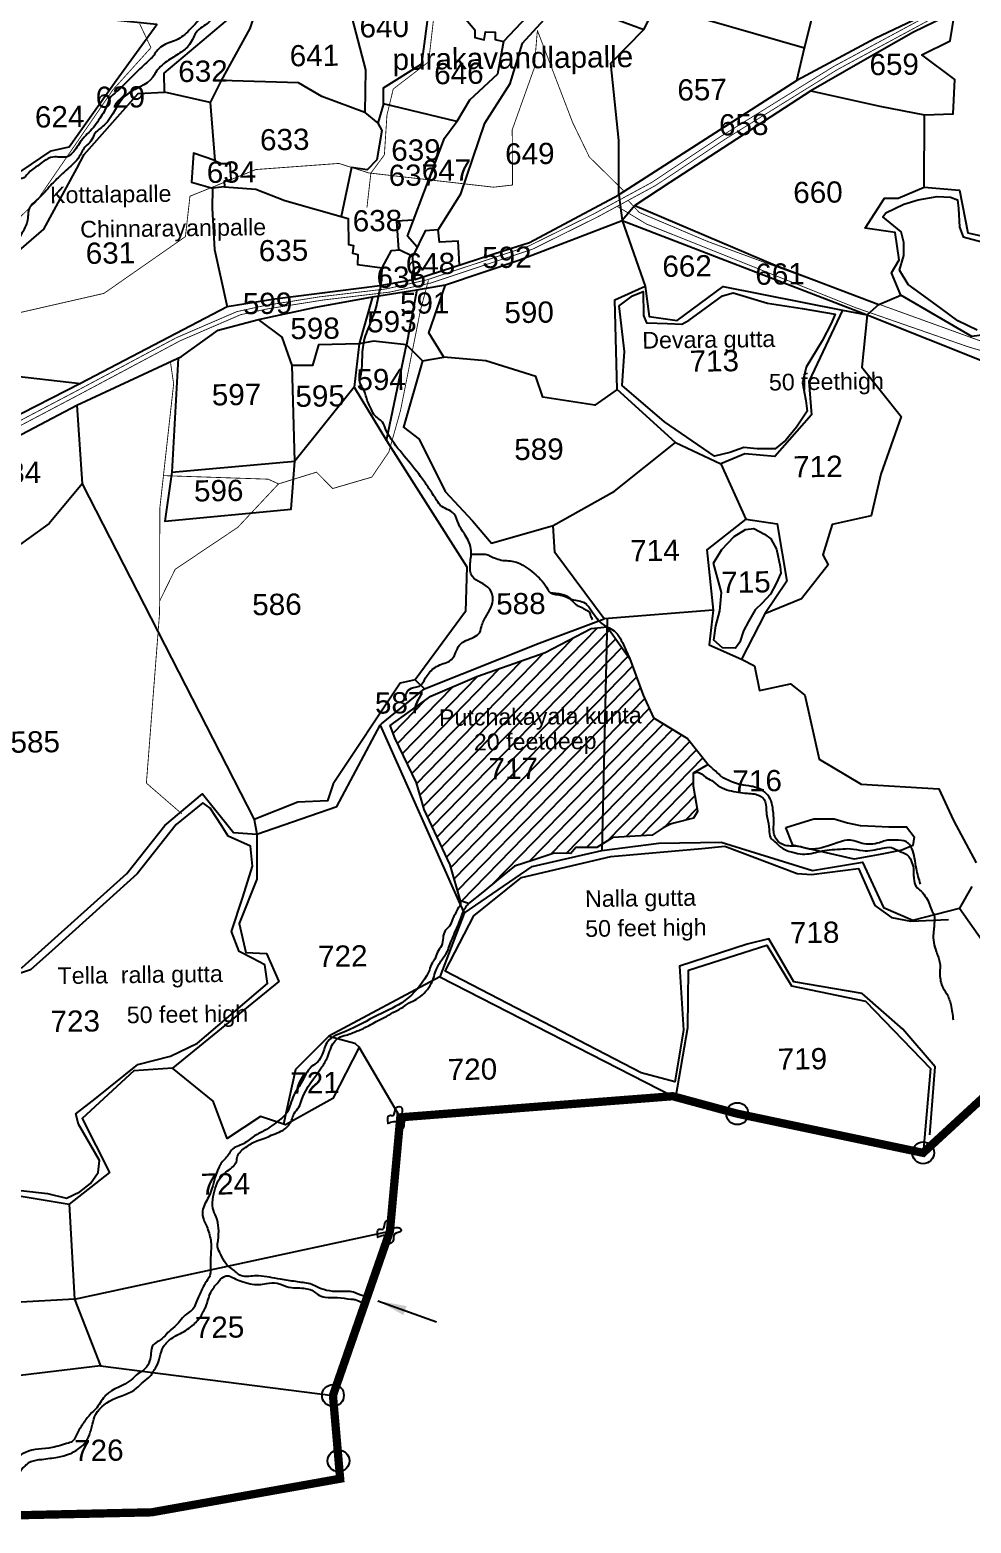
# Model space of a CAD drawing. Header units: feet. Extents: x 806214 to 813245, y 1575800 to 1585148.
# Drawn here: x 809422 to 810558, y 1576808 to 1578612 of the extents above; entities that cross this region are included whole.
import ezdxf
from ezdxf.enums import TextEntityAlignment as Align

# ---------------------------------------------------------------- set-up
doc = ezdxf.new("R2010")
doc.units = ezdxf.units.FT
doc.header["$LTSCALE"] = 15
doc.header["$MEASUREMENT"] = 0
doc.linetypes.add('HIDDEN2', pattern=[0.1875, 0.125, -0.0625])
for name, color, linetype in [('HILL', 17, 'Continuous'), ('PLOT', 7, 'Continuous'), ('PLOT NO', 7, 'Continuous'), ('ROADS', 6, 'Continuous'), ('TANKS-STREAM', 4, 'Continuous'), ('TEXT', 1, 'Continuous'), ('VILLAGE STONES', 240, 'Continuous')]:
    doc.layers.add(name, color=color, linetype=linetype)
doc.layers.add('VILLAGE BOUNDRY', color=5, linetype='HIDDEN2', lineweight=100)
doc.styles.get("Standard").update_dxf_attribs({"font": 'arial.ttf'})
doc.linetypes.add('DOTS', pattern='A,1e-06,-3,["●",Standard,S=3,R=0,X=-1.25,Y=-1.25],-3', length=6.000001)
doc.dimstyles.get("Standard").update_dxf_attribs({"dimtxt": 0.18, "dimasz": 35, "dimexe": 0.18, "dimexo": 0.0625, "dimgap": 0.09, "dimtad": 0, "dimtih": 1, "dimtoh": 1, "dimdec": 4, "dimzin": 0, "dimdsep": 46, "dimtxsty": 'Standard', "dimcen": 0.09, "dimadec": 0, "dimazin": 0, "dimtfac": 1, "dimtdec": 4, "dimtofl": 0, "dimtmove": 0, "dimatfit": 3, "dimfxl": 1, "dimtolj": 1, "dimtzin": 0, "dimarcsym": 0})

msp = doc.modelspace()

# ---------------------------------------------------------------- hatches: boundary and pattern name
at = {"layer": 'TANKS-STREAM', "lineweight": -2}
h = msp.add_hatch(dxfattribs=at)
h.set_pattern_fill('ANSI31', color=256, scale=100.369489, angle=0.7338)
h.set_pattern_definition([(45.73384044, (17359.115, -16106.09), (-8.984388055, 8.7571433), [])])
h.paths.add_polyline_path([(810162.4, 1577808.5), (810146.5, 1577852.4), (810119, 1577890.9), (810099.6, 1577888.7), (810044.2, 1577859.8), (809961.8, 1577830.7), (809906.1, 1577807), (809856.9, 1577771.6), (809862.7, 1577756.6), (809889, 1577702.3), (809898.1, 1577670.1), (809929.5, 1577603.5), (809942, 1577560), (809951.6, 1577556.5), (809968.8, 1577570.5), (809987.8, 1577585.9), (810007.2, 1577601.7), (810029.6, 1577609.1), (810055.1, 1577617.5), (810075.1, 1577617), (810081.2, 1577624.3), (810106.6, 1577624.4), (810125.7, 1577636.6), (810173.2, 1577639.4), (810186.5, 1577647.9), (810195.4, 1577652.7), (810199.7, 1577653.8), (810223.4, 1577659.7), (810227.9, 1577667.8), (810226.4, 1577677.8), (810224.9, 1577687.2), (810222.9, 1577698.8), (810222.9, 1577714.3), (810241, 1577724.4), (810216.1, 1577755.8), (810175, 1577780.8)])

# ---------------------------------------------------------------- linework, layer by layer
at = {"layer": 'HILL', "lineweight": -2}
for points in [[(810455.3, 1578391), (810477.2, 1578401.3), (810494.3, 1578406.8), (810517.2, 1578410.5), (810533.5, 1578409.8), (810541.8, 1578406.8), (810543.3, 1578396.1), (810544.2, 1578373.6), (810548.9, 1578362.1), (810571.3, 1578356)], [(810565.6, 1578249.1), (810542.2, 1578260.6), (810522.3, 1578275.2), (810496.8, 1578293.9), (810482.5, 1578304.4), (810471.9, 1578321.6), (810477.2, 1578339.2), (810477.3, 1578355.2), (810474.1, 1578367.8), (810452, 1578386), (810455.3, 1578391)], [(810133.4, 1578278.6), (810149.5, 1578290.5), (810162.6, 1578295.8), (810162.9, 1578267.1), (810166.7, 1578258), (810191.9, 1578257.3), (810209, 1578256.3), (810218.1, 1578261.3), (810258.1, 1578290.5), (810271, 1578294.1), (810312.6, 1578282), (810354.5, 1578275.5), (810394.3, 1578268.4), (810389.6, 1578257.2), (810378.7, 1578236.5), (810359.1, 1578204.5), (810355, 1578185.6), (810358.7, 1578164.3), (810360.3, 1578151.4), (810347.7, 1578132.2), (810334.8, 1578116.5), (810322, 1578105.7), (810300.2, 1578105.7), (810283.9, 1578107.4), (810267.2, 1578101.6), (810248.6, 1578097), (810188.2, 1578138.5), (810137.1, 1578182.4), (810139.9, 1578223.6), (810133.4, 1578278.6)], [(810247.2, 1577967.9), (810257.4, 1577984.1), (810272.4, 1577999.8), (810286, 1578008.4), (810296.1, 1578009.8), (810309, 1578002.9), (810316.4, 1577997.3), (810323.3, 1577984.6), (810328, 1577963.9), (810328.8, 1577955.8), (810322.9, 1577943.3), (810316, 1577930.5), (810306, 1577919.6), (810297.7, 1577911.4), (810289.5, 1577897.5), (810283.6, 1577886.1), (810279, 1577872.2), (810274.1, 1577865.1), (810258.3, 1577865.6), (810247.7, 1577874.8), (810250.2, 1577892), (810255, 1577910.2), (810257.1, 1577932.4), (810247.2, 1577967.9)], [(809411.3, 1577210), (809443.5, 1577206.3), (809466.3, 1577200.8), (809482.4, 1577208.3), (809495.2, 1577218.5), (809504.5, 1577231.6), (809506.2, 1577246.2), (809480.9, 1577290.3), (809477.5, 1577302.8), (809501, 1577320.9), (809552.4, 1577362.2), (809591.8, 1577372.1), (809624.6, 1577388), (809709, 1577460.1), (809705.8, 1577482.7), (809690.5, 1577490.6), (809674.6, 1577498.7), (809665.5, 1577522.9), (809679.2, 1577564.3), (809690.9, 1577601.6), (809688.4, 1577626), (809661.7, 1577638.2), (809653.5, 1577650.7), (809639.6, 1577671.9), (809630.8, 1577678.1), (809598.9, 1577652.3), (809551.8, 1577592.7), (809514.2, 1577558.8), (809448.5, 1577499.5), (809422.8, 1577476.7), (809406, 1577470.8)], [(810334.8, 1577648.6), (810368.4, 1577659.1), (810393.2, 1577658.8), (810409.1, 1577654.3), (810424.4, 1577650.8), (810442.4, 1577650), (810459.2, 1577649.2), (810480.4, 1577649.4), (810489.5, 1577637.4), (810488.1, 1577626.9), (810474.9, 1577620.9), (810450.7, 1577616.4), (810437.3, 1577613.9), (810417.2, 1577610.1), (810343, 1577627.1), (810334.8, 1577648.6)], [(810508.6, 1577277.3), (810515, 1577359.5), (810476, 1577404.9), (810426.7, 1577448.1), (810344.3, 1577462), (810314.1, 1577513.9), (810288.1, 1577507.6), (810206.2, 1577480.8), (810211.3, 1577403.6), (810200.9, 1577341.3), (810160, 1577352.3), (809923.5, 1577474.9), (809958.1, 1577541.7), (810015.6, 1577588), (810123.6, 1577613.3), (810233.2, 1577623.3), (810261.1, 1577625.8), (810348.3, 1577593), (810365.5, 1577591.8), (810422.6, 1577598.8), (810442, 1577554.2), (810462.3, 1577539.9), (810485.6, 1577535.3), (810531.1, 1577537.4)]]:
    msp.add_lwpolyline(points, dxfattribs=at)
at = {"layer": 'PLOT', "lineweight": -2}
for points in [[(810143, 1578898), (810139.5, 1578861.4), (810155.1, 1578831), (810161.9, 1578784.8), (810153.5, 1578742.3), (810113.6, 1578712.3), (810080, 1578694.2), (810077.2, 1578681.5), (810021.5, 1578657.2), (809967.8, 1578649.4), (809962.6, 1578637.3), (809939.8, 1578642.1), (809939.3, 1578635.7), (809904.7, 1578640.7), (809912.1, 1578671.2), (809867.7, 1578697.5), (809804.3, 1578652), (809827.2, 1578563.6), (809826.3, 1578512.3), (809774.4, 1578531.6), (809746.4, 1578547.8), (809653.1, 1578550.6)], [(809306.4, 1578263.2), (809330.5, 1578287.3), (809360.9, 1578303), (809397.7, 1578316.8), (809397.1, 1578334.8), (809438.8, 1578371), (809479, 1578444.4), (809487.8, 1578461.3), (809553, 1578535.1), (809584.8, 1578536.6), (809584.2, 1578559.7), (809698.8, 1578656.6), (809712.7, 1578721), (809748.2, 1578740.9), (809771, 1578767), (809793.8, 1578773.1), (809843.2, 1578795.8), (809804.3, 1578652), (809774.8, 1578625.8), (809745.7, 1578628.2), (809697.9, 1578643.7), (809698.8, 1578656.6)], [(810538.9, 1578722), (810556.3, 1578700.2), (810541, 1578648.4), (810442.5, 1578601.3), (810347.8, 1578550.6), (810357.4, 1578590.4), (810390.3, 1578722.4), (810463.3, 1578748.1)], [(810501.8, 1578421.8), (810544.3, 1578418.2), (810554.4, 1578366.9), (810588.6, 1578359.1), (810654.7, 1578394.4), (810663.1, 1578413.5), (810741.5, 1578449.4), (810790.8, 1578461.4), (810847.2, 1578455.1), (810858.6, 1578427.2), (810886.4, 1578408.6), (810916.2, 1578442.1), (810962.6, 1578443.2), (810999.9, 1578427.8), (811008.6, 1578436.6), (810966, 1578479.2), (810849.1, 1578530.5), (810804.1, 1578566.9), (810696.8, 1578620.6), (810619.2, 1578675.5), (810556.3, 1578700.2)], [(809411.7, 1578441.1), (809448, 1578465.9), (809469.5, 1578470.6), (809526.5, 1578550.7), (809575.5, 1578618.4), (809425, 1578633.7), (809418.5, 1578649.2), (809372.5, 1578663.7)], [(809697.9, 1578643.7), (809687.8, 1578613.5), (809653.1, 1578550.6), (809639.8, 1578524.3), (809584.8, 1578536.6)], [(809849.2, 1578522.7), (809849.2, 1578542), (809895.1, 1578571), (809904.7, 1578640.7)], [(809915, 1578370.5), (809942.3, 1578413.8), (809971.2, 1578499.2), (810002, 1578547), (810017, 1578596), (810065.2, 1578648.9), (810163.4, 1578612.2)], [(810133.1, 1578412.5), (810133.2, 1578478.3), (810123.4, 1578571.7), (810163.4, 1578612.2), (810178.2, 1578641.6), (810357.4, 1578590.4)], [(810541, 1578648.4), (810538.9, 1578633.3), (810488.7, 1578609.1), (810424.4, 1578572.7), (810364.9, 1578538.3), (810448, 1578519.8), (810502.3, 1578509.1), (810536.6, 1578510.5), (810538.8, 1578552), (810499, 1578581.8), (810533.2, 1578598.8), (810538.9, 1578633.3)], [(809939.3, 1578635.7), (809959.3, 1578611.8), (809959.3, 1578602.9), (809970.5, 1578600), (809972.3, 1578609.4), (809983.7, 1578609), (809983.8, 1578600.4), (809993.9, 1578597.9), (809986.8, 1578558.6), (809952.7, 1578527), (809937.7, 1578501.3)], [(810022.1, 1578627.8), (809993.9, 1578597.9)], [(810347.8, 1578550.6), (810133.1, 1578412.5), (810137.2, 1578381.8)], [(810364.9, 1578538.3), (810194.6, 1578427.4), (810152.3, 1578399.6), (810137.2, 1578381.8)], [(809639.8, 1578524.3), (809645.3, 1578454), (809619.6, 1578462.9), (809617.3, 1578428.1), (809642.8, 1578420.7), (809642.2, 1578396), (809644.9, 1578346.8), (809660.5, 1578277.2), (809483.1, 1578184.7)], [(809885.1, 1578382.2), (809922.5, 1578481.3), (809937.7, 1578501.3), (809849.2, 1578522.7), (809842.1, 1578499.2)], [(809826.3, 1578512.3), (809842.1, 1578499.2), (809846.9, 1578490.3), (809840.8, 1578455), (809829.2, 1578442.7), (809810.3, 1578445.7), (809798.1, 1578386.5)], [(810446.8, 1578280), (810473.7, 1578291.6), (810462.4, 1578318.3), (810471.6, 1578334.1), (810466.6, 1578367.3), (810430.6, 1578372.4), (810454, 1578408.5), (810470.5, 1578408.7), (810501.8, 1578421.8), (810502.3, 1578509.1)], [(809645.3, 1578454), (809653.1, 1578450.6), (809663.6, 1578450.5), (809664.6, 1578430.9), (809656.6, 1578429.2), (809657, 1578422.4), (809642.8, 1578420.7)], [(809657, 1578422.4), (809694.9, 1578419.7), (809730, 1578406), (809806.4, 1578384.1), (809806.7, 1578352.6), (809813, 1578351.3), (809811.8, 1578342.2), (809818.1, 1578340.4), (809817.5, 1578328.6), (809847.5, 1578324.5), (809844.8, 1578302.9), (809718, 1578286.8), (809660.5, 1578277.2)], [(809886.8, 1578310.4), (809994.5, 1578345.5), (810025.3, 1578355.2), (810133.1, 1578412.5)], [(810152.3, 1578399.6), (810321.9, 1578327.6), (810446.8, 1578280), (810432.7, 1578267.9)], [(808347.3, 1577593.8), (808366.7, 1577568.9), (808735.1, 1577748.5), (808959, 1577865.8), (809105.1, 1577961.1), (809322.9, 1578076.3), (809478.9, 1578158.5), (809605.1, 1578217.4), (809649.5, 1578249.3), (809698, 1578262.2), (809767.5, 1578277), (809835.9, 1578289.4), (809889.1, 1578298.1), (809923.8, 1578304.1), (810012.5, 1578333.8), (810137.2, 1578381.8), (810432.7, 1578267.9), (810653.9, 1578179.7)], [(809889.5, 1578349.3), (809877.9, 1578362.9), (809885.1, 1578382.2), (809864.6, 1578381), (809867, 1578346.1)], [(809940.7, 1578328), (809939.2, 1578356.7), (809916.5, 1578355.3), (809915, 1578370.5), (809899.2, 1578369.3), (809884.4, 1578338.6)], [(810137.2, 1578381.8), (810165.1, 1578302.4), (810169.8, 1578265.7), (810203.6, 1578261), (810258.9, 1578302.1), (810403.2, 1578273.4), (810432.7, 1578267.9)], [(809847.5, 1578324.5), (809858.5, 1578345.5), (809868.6, 1578346.2), (809883.8, 1578338.9), (809886.8, 1578310.4), (809844.8, 1578302.9)], [(809889.1, 1578298.1), (809876.6, 1578231.6), (809896.1, 1578212), (809921.8, 1578216.5)], [(810131, 1578177.4), (810104.3, 1578158.6), (810041.2, 1578168.3), (810032.8, 1578193.2), (809972.4, 1578212.1), (809921.8, 1578216.5), (809903.6, 1578246.1), (809923.8, 1578304.1)], [(810201.4, 1578113.5), (810131, 1578177.4), (810128.4, 1578286), (810165.1, 1578302.4)], [(809835.9, 1578289.4), (809819.7, 1578232.5), (809770.4, 1578231.5), (809763.4, 1578206.6), (809738.7, 1578206.6)], [(810650.8, 1578209.5), (810643.3, 1578252.7), (810559.3, 1578241.6), (810473.7, 1578291.6)], [(809741.8, 1578091.1), (809738.7, 1578206.6), (809726.5, 1578240.7), (809698, 1578262.2)], [(810403.2, 1578273.4), (810362.5, 1578187), (810365.8, 1578147), (810321.6, 1578096.5), (810285.3, 1578100), (810256.3, 1578087.8), (810286.3, 1578021.1), (810324.3, 1578015.2), (810336.1, 1577946.1), (810309.2, 1577906.7)], [(810432.7, 1578267.9), (810426.4, 1578204.4), (810473.8, 1578144.8), (810449.5, 1578075.1), (810437.7, 1578025.1), (810390.6, 1578014.4), (810379.5, 1577978), (810385.8, 1577965.8), (810353.8, 1577924.7), (810309.2, 1577906.7), (810281.2, 1577851.9), (810296.8, 1577843.6), (810303.1, 1577813.9), (810340.4, 1577821.9), (810357.7, 1577808.2), (810375.1, 1577730.9), (810425.5, 1577701), (810519.6, 1577695.3), (810537.3, 1577656.8), (810564.5, 1577605.9)], [(809819.7, 1578232.5), (809813.6, 1578180.2), (809741.8, 1578091.1)], [(809813.6, 1578180.2), (809852.5, 1578115.9), (809876.6, 1578231.6), (809837.1, 1578236), (809819.7, 1578232.5)], [(809601, 1578215.5), (809593.7, 1578077.8), (809585.2, 1578018.5), (809737.4, 1578033), (809741.8, 1578091.1)], [(809896.1, 1578212), (809873.3, 1578132.1), (809892.2, 1578117.4), (809923.4, 1578054.3), (809956.6, 1578018.8), (809979.3, 1577992), (810053.9, 1578013.1)], [(809392.1, 1578195.4), (809483.1, 1578184.7), (809306, 1578094.3), (809230.1, 1578056.7), (809102.7, 1577987.9), (808990.5, 1577921.5), (808969.3, 1577933.4), (808945.3, 1577956.1), (808905.8, 1578009.2), (808856.4, 1577972.3), (808728.6, 1577908.8), (808718.7, 1577904.9), (808683.6, 1577895.7), (808628.8, 1577849), (808592.7, 1577804.5)], [(809478.9, 1578158.5), (809485.1, 1578063.6), (809445.5, 1578015.6), (809399.3, 1577982.4), (809394.9, 1577986.6), (809287.5, 1577912.9), (809281.2, 1577837.1), (809199.8, 1577752.9)], [(809852.5, 1578115.9), (809949.7, 1577963.4), (809947.9, 1577909.5), (809887.2, 1577826.9), (809869.1, 1577823), (809788.3, 1577701.4), (809781.3, 1577680.5), (809745.6, 1577679.1), (809692.7, 1577658.1)], [(810247, 1577911), (810115.4, 1577900.7), (810056, 1577980.6), (810053.9, 1578013.1), (810128, 1578054.8), (810201.4, 1578113.5), (810256.3, 1578087.8)], [(809593.7, 1578077.8), (809741.8, 1578091.1)], [(809485.1, 1578063.6), (809692.7, 1577658.1), (809696.2, 1577640.4), (809696, 1577586), (809674.8, 1577532.6), (809683, 1577497.5), (809707.7, 1577496.4), (809722.7, 1577462.5), (809594.3, 1577357.6)], [(810286.3, 1578021.1), (810239.2, 1577983.7), (810247, 1577911), (810242.2, 1577869.1), (810281.2, 1577851.9)], [(809898.5, 1577815.9), (810036.8, 1577871.2), (810115.4, 1577900.7)], [(810119.2, 1577901), (810112.6, 1577620.8)], [(809696.2, 1577640.4), (809792.6, 1577673.8), (809844.9, 1577772), (809846.6, 1577773.5), (809898.5, 1577815.9), (809887.2, 1577826.9)], [(809844.9, 1577772), (809941.1, 1577556.1), (809946.3, 1577545.2), (809917, 1577468.2), (809783.1, 1577396.3), (809814.3, 1577388), (809819.5, 1577383)], [(809321.2, 1577447.2), (809381.9, 1577477.1), (809412.7, 1577479.2), (809539.1, 1577592.9), (809585.1, 1577650.9), (809630.4, 1577689.1), (809668, 1577642.4), (809696.2, 1577640.4)], [(809946.3, 1577545.2), (810028.4, 1577601.4), (810112.6, 1577620.8), (810181.4, 1577629.6), (810256.6, 1577630.7), (810366.7, 1577596.4), (810427.4, 1577606.8), (810452.7, 1577551.8), (810488.1, 1577536.7), (810544.2, 1577551.1)], [(810559.4, 1577577.3), (810544.2, 1577551.1), (810583.6, 1577495.1)], [(809917, 1577468.2), (810198.1, 1577323.9), (810202.1, 1577322.8), (810216.3, 1577406.9), (810217.1, 1577476.2), (810311.7, 1577506.3), (810341.6, 1577457.4), (810430.7, 1577438.9), (810509.5, 1577357.3), (810500.4, 1577255.5)], [(809783.1, 1577396.3), (809742.7, 1577356.3), (809728.4, 1577290)], [(809869.3, 1577298.4), (809819.5, 1577383), (809787.7, 1577321.3), (809730.7, 1577289.2), (809700.5, 1577299.5), (809660.4, 1577272.8), (809643.5, 1577317.8), (809594.3, 1577357.6), (809547.5, 1577354.5), (809485.1, 1577296.8), (809518.2, 1577231.9), (809469.5, 1577193.6)], [(809231, 1577237), (809297.9, 1577195.7), (809349.4, 1577207.7), (809365.7, 1577195.1), (809409.4, 1577203.6), (809469.5, 1577193.6), (809475.9, 1577078.9), (809167.5, 1577061.6), (809128.6, 1577051)], [(809475.9, 1577078.9), (809856.8, 1577160.9)], [(809475.9, 1577078.9), (809507.3, 1576998.1), (809165.6, 1576957)], [(809507.3, 1576998.1), (809788, 1576962.5)]]:
    msp.add_lwpolyline(points, dxfattribs=at)
at = {"layer": 'ROADS', "linetype": 'HIDDEN2', "lineweight": -2, "ltscale": 10, "const_width": 1}
for points in [[(808352.7, 1577584.9), (808478.8, 1577647.1), (808827.2, 1577814.4), (809032.8, 1577934), (809166, 1578016.1), (809271.8, 1578069.3), (809374.6, 1578121.1), (809478.1, 1578175.6), (809599, 1578240.1), (809672, 1578271.6), (809704.9, 1578278.8), (809771.6, 1578289.4), (809852.1, 1578299), (809900.9, 1578309.8), (809971.7, 1578333.3), (810024.3, 1578350.8), (810102.4, 1578389.4), (810172.8, 1578427.6), (810257.1, 1578483.8), (810392.6, 1578567.8), (810447.7, 1578597.5), (810538.4, 1578646.4)], [(808357.3, 1577581.2), (808483.4, 1577643.3), (808831.8, 1577810.6), (809037.4, 1577930.3), (809170.6, 1578012.3), (809276.4, 1578065.6), (809379.2, 1578117.3), (809482.7, 1578171.9), (809603.6, 1578236.4), (809676.6, 1578267.9), (809709.5, 1578275), (809776.2, 1578285.6), (809856.7, 1578295.2), (809905.5, 1578306), (809976.3, 1578329.5), (810028.9, 1578347), (810107, 1578385.7), (810177.4, 1578423.9), (810261.7, 1578480), (810397.2, 1578564.1), (810452.3, 1578593.8), (810543, 1578642.7)], [(810034.8, 1578611.2), (810077.3, 1578500.1), (810097.5, 1578458.4), (810132.3, 1578424.1), (810138.6, 1578417.9)], [(811747.7, 1578095.3), (811621.1, 1578109), (811496.4, 1578126.3), (811448.4, 1578128.1), (811332.9, 1578114.3), (811262.1, 1578100.1), (811202, 1578088), (811108.3, 1578098.4), (811004.3, 1578112.2), (810605, 1578223.4), (810400.7, 1578297.3), (810240.6, 1578356.2), (810157.7, 1578391.4), (810144.4, 1578405.9)], [(810131.1, 1578398.8), (810166.4, 1578377.4), (810318.2, 1578316.7), (810419.1, 1578276.3), (810555.1, 1578229), (810639.2, 1578204.2), (810757.1, 1578165.9), (811041.1, 1578095.6), (811074.5, 1578087.4), (811200.4, 1578078.7), (811334.4, 1578104.1), (811450, 1578119.1), (811499.7, 1578119.1), (811702.9, 1578091.6), (811748.1, 1578085.4)]]:
    msp.add_lwpolyline(points, dxfattribs=at)
at = {"layer": 'ROADS', "linetype": 'DOTS', "lineweight": -2, "ltscale": 0.15, "const_width": 1}
for points in [[(809829, 1578397), (809833.8, 1578438.9), (809850.1, 1578461), (809853.2, 1578509.1), (809860.8, 1578540.5), (809903.5, 1578573.3), (809911.7, 1578644.5)], [(808740.9, 1577818), (808770, 1577849.1), (808832.6, 1577885.1), (808924.9, 1577959.7), (809007.2, 1578047.8), (809075.1, 1578106.7), (809160.2, 1578155.5), (809227, 1578186), (809273.5, 1578221.5), (809334.5, 1578276.6), (809368.5, 1578294.5), (809360.4, 1578327.9), (809384.1, 1578360.9), (809421.8, 1578396.8), (809429.6, 1578404.2), (809522.3, 1578539.4), (809568.3, 1578590.4), (809554.6, 1578619.4)], [(809368.5, 1578294.5), (809406.5, 1578269.6), (809511.5, 1578293.6), (809609.9, 1578362.2), (809615.4, 1578411), (809630.3, 1578417), (809694.8, 1578443.2), (809795.1, 1578450.6), (809831.3, 1578439.1), (809981.8, 1578421.9), (810004.8, 1578424.5), (810004.4, 1578491.2), (810031, 1578565.8), (810034.8, 1578611.2)], [(809578.7, 1577921.9), (809597.6, 1577960.4), (809673.2, 1578011.1), (809722.3, 1578063.5), (809768.2, 1578077.7), (809787.6, 1578057.9), (809834.9, 1578071.7), (809855.5, 1578102.1), (809869.5, 1578151.9), (809893.7, 1578273.6), (809903.3, 1578309.6)], [(809605.7, 1577664.9), (809562.8, 1577702.1), (809578.1, 1577899.5), (809578.7, 1577907), (809579, 1578034), (809586.8, 1578104.3), (809595.7, 1578184.4), (809591.6, 1578212.2)], [(809583.4, 1578073.5), (809674.3, 1578070.4), (809692.6, 1578069.8), (809709.8, 1578069.2), (809722.3, 1578063.5)]]:
    msp.add_lwpolyline(points, dxfattribs=at)
at = {"layer": 'TANKS-STREAM', "lineweight": -2}
msp.add_lwpolyline([(810222.9, 1577714.3), (810222.9, 1577698.8), (810224.9, 1577687.2), (810226.4, 1577677.8), (810227.9, 1577667.8), (810223.4, 1577659.7), (810199.7, 1577653.8), (810195.4, 1577652.7), (810186.5, 1577647.9), (810173.2, 1577639.4), (810125.7, 1577636.6), (810106.6, 1577624.4), (810081.2, 1577624.3), (810075.1, 1577617), (810055.1, 1577617.5), (810029.6, 1577609.1), (810007.2, 1577601.7), (809987.8, 1577585.9), (809968.8, 1577570.5), (809951.6, 1577556.5), (809942, 1577560), (809929.5, 1577603.5), (809898.1, 1577670.1), (809889, 1577702.3), (809862.7, 1577756.6), (809856.9, 1577771.6), (809906.1, 1577807), (809961.8, 1577830.7), (810044.2, 1577859.8), (810099.6, 1577888.7), (810119, 1577890.9), (810146.5, 1577852.4), (810162.4, 1577808.5), (810175, 1577780.8), (810216.1, 1577755.8), (810241, 1577724.4), (810222.9, 1577714.3)], dxfattribs=at)
for points in [[(810040.6, 1578972.8), (810024.4, 1578966.6), (810017, 1578952), (810007.7, 1578938.8), (810001.8, 1578929.8), (809997.7, 1578923.1), (809995.8, 1578915.9), (809991, 1578901.5), (809988.3, 1578894.4), (809984.8, 1578889.2), (809976.9, 1578881.7), (809970, 1578871.9), (809966.3, 1578865), (809950.3, 1578853.7), (809938.7, 1578846.9), (809925.8, 1578846.1), (809920.5, 1578850.3), (809916.9, 1578856.6), (809909.7, 1578864.3), (809892.6, 1578880), (809875.2, 1578883.3), (809859.3, 1578882.8), (809840.9, 1578877.9), (809830.2, 1578873.2), (809820.4, 1578860.4), (809812.8, 1578848.9), (809800.5, 1578825.8), (809792.6, 1578816.2), (809779.4, 1578800.3), (809765.3, 1578782.1), (809761.6, 1578764.1), (809744, 1578745.3), (809731.3, 1578737.7), (809718, 1578730.5), (809714.1, 1578727.6), (809708, 1578720.6), (809703.4, 1578705.4), (809700.3, 1578693.9), (809698.5, 1578683.4), (809693.4, 1578668), (809690, 1578657.9), (809678.8, 1578648.9), (809660.7, 1578639.7), (809647.1, 1578632.5), (809639.5, 1578622.5), (809624.6, 1578610.8), (809614.8, 1578594.1), (809603.3, 1578584), (809587.5, 1578573.9), (809573.7, 1578560), (809570.4, 1578554.6), (809538.3, 1578533.2), (809511.8, 1578496.8), (809499.9, 1578485.5), (809495.8, 1578477.4), (809489.8, 1578471.6), (809481.7, 1578458.8), (809467.8, 1578444), (809459.5, 1578436.3), (809447.4, 1578424.2), (809432.1, 1578407.8), (809421.8, 1578396.8), (809418.9, 1578380.1), (809412.6, 1578366.3), (809407.6, 1578356.3), (809399.6, 1578338.9), (809389.1, 1578322.1), (809381, 1578314.7), (809375.2, 1578311.8), (809362.3, 1578307.3), (809352, 1578302.6), (809345.2, 1578299.7), (809336.7, 1578295), (809317.9, 1578282.1), (809306.3, 1578269.8), (809300.4, 1578262.8), (809301.3, 1578250.1), (809299.7, 1578237.8), (809299.5, 1578226.8), (809296.4, 1578215.7), (809295.8, 1578199.4), (809295.1, 1578185.6), (809295.2, 1578176), (809294.8, 1578167.2), (809292.8, 1578156.2), (809281.4, 1578144.9), (809266.4, 1578132.8), (809250.7, 1578127.4), (809236.2, 1578113), (809225.1, 1578104.1), (809219.2, 1578092), (809215.4, 1578080.4), (809213.9, 1578073), (809212.4, 1578066.2), (809212.6, 1578063), (809213.2, 1578059.2), (809213.4, 1578056.4), (809210.7, 1578050.4), (809202.1, 1578047.8), (809193.8, 1578042.1), (809176.3, 1578034.1), (809166.9, 1578025.9), (809157.3, 1578021), (809148.6, 1578015.7), (809130.5, 1578009.3), (809122.8, 1578006.2), (809113.7, 1578000.9), (809090.8, 1578008.1), (809085.3, 1578011.7), (809080.5, 1578018.3), (809065, 1578021.8), (809053.5, 1578017.5), (809048.8, 1578010.9), (809043.6, 1578007.3), (809038.7, 1578004), (809033.7, 1577997.8), (809031.4, 1577988.9), (809024.3, 1577982.7), (809010, 1577976.2), (808999.4, 1577964.3), (809000, 1577956.8), (808999.4, 1577953.6), (808996.3, 1577947.5), (808991.6, 1577943.2), (808993.2, 1577940), (808990.4, 1577931.5), (808988.8, 1577926.6), (808980, 1577917), (808972, 1577913.3), (808963.4, 1577903.5), (808961.5, 1577897.3), (808963.1, 1577887), (808964.2, 1577881.2), (808966.3, 1577875.6), (808966.8, 1577869.3), (808963.6, 1577853.4), (808961.3, 1577847.5), (808959.3, 1577838.5), (808956.4, 1577832), (808953, 1577823.5), (808949.2, 1577814.8), (808943.7, 1577807.4), (808937.8, 1577799.9), (808934.2, 1577792.7), (808932, 1577788.1), (808928.4, 1577784.2), (808919.7, 1577779.2), (808915.9, 1577776.7), (808908.7, 1577771), (808904.2, 1577766.8), (808893.5, 1577749.7), (808886.9, 1577739), (808883.6, 1577728.8), (808881.2, 1577718.7), (808876.1, 1577706.1), (808870.6, 1577694.8), (808866, 1577683.3), (808863.3, 1577675.1), (808867.5, 1577678.1), (808863.8, 1577660.2), (808858.9, 1577646.1), (808856.2, 1577639.4), (808854.1, 1577628.1), (808852.8, 1577618.6), (808850.7, 1577608.8), (808843, 1577595), (808841.1, 1577591.3), (808834.6, 1577569.1), (808835.5, 1577564.7), (808834.5, 1577556.3), (808833.8, 1577548.1), (808833.3, 1577541.1), (808832.6, 1577533.8), (808835.5, 1577524.1)], [(809745.1, 1578767.4), (809735.7, 1578754.1), (809723.5, 1578747.9), (809716.6, 1578738.9), (809708.4, 1578729.5), (809704.1, 1578722.7), (809698.7, 1578704.8), (809695, 1578693.6), (809694.7, 1578690.4), (809687.2, 1578668), (809682.6, 1578657), (809674.9, 1578654.3), (809656.8, 1578644.2), (809644.4, 1578638.2), (809633.3, 1578630.5), (809614.6, 1578611.4), (809598.8, 1578599.6), (809581.7, 1578592.4), (809575.1, 1578585.9), (809572, 1578581.5), (809561.5, 1578571), (809552.9, 1578562.7), (809526.7, 1578537.3), (809518.8, 1578529.4), (809514.8, 1578519.7), (809505.1, 1578502.8), (809498.8, 1578494), (809484.4, 1578478.4), (809479, 1578470.2), (809467, 1578458.7), (809450, 1578458.3), (809429.1, 1578445.9), (809422.4, 1578441.1), (809414.7, 1578433.2), (809396.6, 1578439.2), (809393.2, 1578441.8), (809385.6, 1578443.8), (809378, 1578446.6), (809372.5, 1578448.4), (809364, 1578456.8), (809359.7, 1578466.2), (809357.6, 1578471.1), (809344.2, 1578480.5), (809336.5, 1578485.3), (809325.5, 1578486.4), (809312.6, 1578489.1), (809301.9, 1578491.6)], [(809876.9, 1577801.4), (809876.1, 1577808.8), (809879, 1577814.2), (809887.6, 1577818), (809893.7, 1577819.9), (809898, 1577825.8), (809906.4, 1577837.8), (809920.9, 1577846.4), (809928.8, 1577849.5), (809936.1, 1577859.3), (809940.7, 1577868.7), (809948.5, 1577874.3), (809965.2, 1577884.2), (809967.8, 1577893), (809973.9, 1577905.3), (809977.1, 1577910.9), (809981.1, 1577923.2), (809977.2, 1577936.5), (809956, 1577952.2), (809953.5, 1577965.6), (809954.9, 1577982.6), (809952.2, 1577993.4), (809947.8, 1578001.5), (809939.4, 1578015.5), (809934, 1578027.5), (809917.5, 1578037.8), (809911.8, 1578046.2), (809907.2, 1578053), (809898.5, 1578066), (809859.4, 1578115.9), (809851.9, 1578128.9), (809847.7, 1578138.1), (809837.5, 1578147.3), (809833.5, 1578155.7), (809830.1, 1578162.6), (809825.3, 1578176.7), (809820.8, 1578185.4), (809820.7, 1578189.8), (809821.4, 1578192.9), (809823.7, 1578220), (809827.4, 1578242.2), (809831.7, 1578253.2), (809834.9, 1578261.9), (809838.4, 1578270.9), (809843.9, 1578293.7), (809846.9, 1578310.1), (809847.1, 1578318.5)], [(809956.2, 1577978.7), (809959.5, 1577978.5), (809965, 1577978.5), (809973.8, 1577978.2), (809978, 1577976.2), (809985, 1577973.4), (809993.4, 1577971.1), (810001.8, 1577970.6), (810031, 1577955.3), (810038.7, 1577948.1), (810045.9, 1577938.7), (810050.3, 1577932.3), (810064.2, 1577928.9), (810076.6, 1577923.9), (810092.3, 1577919.5), (810096.7, 1577915.1), (810100.1, 1577910), (810106.5, 1577901.3), (810112.8, 1577894.6), (810119.2, 1577890.8), (810127.5, 1577886), (810139.9, 1577866.4), (810146.5, 1577852.4)], [(810050.3, 1577932.3), (810074.9, 1577924.5), (810081.1, 1577917.8), (810088.7, 1577914.1), (810092.9, 1577911.5), (810097.2, 1577908.9), (810098.7, 1577904.9), (810101.5, 1577899.7)], [(810497.3, 1577580), (810492.3, 1577598.8), (810490.1, 1577611.7), (810480.2, 1577631.2), (810467.4, 1577633.3), (810454.3, 1577632.4), (810447.6, 1577630.1), (810426.9, 1577629.3), (810416.9, 1577632.4), (810408.7, 1577633.1), (810398, 1577630.4), (810388.7, 1577627.1), (810378, 1577624), (810363.4, 1577622.4), (810349.2, 1577625.7), (810331.9, 1577627.4), (810321.3, 1577638.2), (810320, 1577645.2), (810320.1, 1577653.6), (810320, 1577662.1), (810319.2, 1577669.8), (810318.4, 1577675.5), (810307.2, 1577692.9), (810293.1, 1577698.2), (810280.2, 1577700.3), (810270.2, 1577703.4), (810256.9, 1577710.2), (810253.1, 1577713.6), (810241, 1577724.4)], [(810222.9, 1577714.3), (810228, 1577715.3), (810237.8, 1577709.4), (810245.2, 1577705.1), (810255.4, 1577697.6), (810266.5, 1577693.3), (810288.1, 1577689.8), (810296.6, 1577689), (810308.4, 1577682.5), (810311.1, 1577669), (810312.2, 1577660.7), (810314.6, 1577645.9), (810316.3, 1577636.2), (810321.1, 1577631.5), (810329.7, 1577624), (810343.1, 1577618.5), (810354.8, 1577616.4), (810376, 1577619.5), (810387.3, 1577621.6), (810400.6, 1577622.4), (810412.6, 1577622.9), (810427.5, 1577620.5), (810451.1, 1577623.5), (810462.1, 1577624.2), (810471, 1577620.2), (810483.2, 1577613.5), (810486.1, 1577608.1), (810488.7, 1577599), (810488.8, 1577593.6), (810489.2, 1577587), (810492.2, 1577577.2), (810497.9, 1577571.6), (810508.3, 1577555.3), (810511.5, 1577547.1), (810513.8, 1577542.1), (810514.1, 1577536.6), (810513.7, 1577528.5), (810512.8, 1577520.8), (810516.3, 1577498.7), (810520.6, 1577484.5), (810520.7, 1577473.2), (810523.5, 1577456.8), (810528.9, 1577447.4), (810533.9, 1577434.5), (810536.7, 1577416)], [(809942, 1577560), (809941.4, 1577554.5), (809939.6, 1577551.7), (809935.8, 1577544.8), (809932.5, 1577537.7), (809928.6, 1577529.3), (809923.6, 1577524), (809919, 1577505.7), (809914.4, 1577498), (809910.8, 1577489.5), (809907.6, 1577484.7), (809904.4, 1577476.3), (809901.2, 1577469.7), (809874.9, 1577439.5), (809842.3, 1577421.9), (809803.1, 1577402.2), (809781.7, 1577390), (809775, 1577374.1), (809769.7, 1577365.6), (809762.6, 1577360.1), (809749.3, 1577339.2), (809745, 1577332.5), (809740.8, 1577325), (809736.8, 1577314.5), (809733.1, 1577305.2), (809723.4, 1577295.2), (809705.4, 1577282.4), (809693.5, 1577276.1), (809680, 1577266.5), (809665.7, 1577258.9), (809661.7, 1577252.9), (809652.6, 1577242.1), (809650.6, 1577238.7), (809637.8, 1577202.1), (809630.5, 1577185.1), (809632, 1577174.4), (809634.9, 1577168.3), (809637.8, 1577160.4), (809641.1, 1577143.8), (809640.6, 1577134.5), (809640.2, 1577123.7), (809640.3, 1577115), (809639.4, 1577107.1), (809636.6, 1577102.1), (809631.3, 1577093.7), (809628.3, 1577086.8), (809623.2, 1577076), (809619.9, 1577068.1), (809608.3, 1577058.1), (809601.4, 1577050.1), (809592.4, 1577041.9), (809577.6, 1577028.1), (809571.2, 1577023.7), (809568.3, 1577013.3), (809566.6, 1577004.2), (809561.1, 1576994.5), (809552.7, 1576988.9), (809544.1, 1576981), (809514, 1576963), (809502.9, 1576947.7), (809494.6, 1576939.2), (809486.8, 1576929), (809479.7, 1576917.3), (809471.8, 1576906), (809468.9, 1576905), (809449, 1576899.6), (809416.8, 1576893.7), (809399.6, 1576876.1), (809397.1, 1576870.2), (809383.6, 1576864.6), (809376.6, 1576863.2), (809361.5, 1576859.5), (809353.8, 1576854.9), (809348, 1576851.2), (809343.9, 1576846.7), (809329.9, 1576841.3), (809312.5, 1576840.1), (809307.8, 1576833.3), (809305.6, 1576825.8), (809297.6, 1576822.8), (809287.7, 1576818.8), (809281.3, 1576810.7)], [(809830.9, 1577081.2), (809824.4, 1577082.7), (809812.8, 1577087.1), (809796, 1577088), (809780.2, 1577089.4), (809767.9, 1577093.9), (809760.4, 1577097.2), (809752, 1577098.7), (809734.1, 1577101.4), (809724.6, 1577102.9), (809698.3, 1577106.8), (809693.3, 1577106.8), (809675.6, 1577107.9), (809670.1, 1577112.3), (809658.7, 1577121.7), (809652.5, 1577132.7), (809648.7, 1577141.9), (809649.3, 1577149.8), (809646.9, 1577178.3), (809642.9, 1577188.7), (809643.5, 1577202.6), (809653.3, 1577227.1), (809660.9, 1577233.8), (809667.6, 1577239.2), (809671.4, 1577244.8), (809672.8, 1577251.4), (809682.6, 1577262.1), (809696.2, 1577269.9), (809705.6, 1577273.3), (809713.6, 1577276.7), (809731.3, 1577285.5), (809738.8, 1577296.5), (809741.2, 1577302.9), (809746.7, 1577310.6), (809750.4, 1577320), (809774.7, 1577359.2), (809781.3, 1577370.7), (809789.4, 1577389.3), (809795, 1577394.5), (809803.8, 1577397.7), (809817.4, 1577402.7), (809831.8, 1577409.4), (809840.3, 1577414.1), (809849.9, 1577418.8), (809860.4, 1577424.9), (809870.5, 1577430.1), (809880.1, 1577436.5), (809888.9, 1577441.2), (809905.3, 1577457.8), (809909.4, 1577466.4), (809912.2, 1577475.5), (809919.4, 1577488.7), (809926.1, 1577499), (809929.1, 1577506.7), (809933.3, 1577517), (809937.4, 1577526.7), (809941.3, 1577535.9), (809947.4, 1577550.8), (809951.6, 1577556.5)], [(809338.3, 1576843), (809354.2, 1576845.2), (809360.2, 1576851.1), (809365.3, 1576853.4), (809376.6, 1576854.2), (809396.9, 1576857.4), (809412.2, 1576873), (809423.3, 1576882.5), (809436.5, 1576885.3), (809455.8, 1576888.1), (809469.9, 1576891.8), (809482.7, 1576899.4), (809489.4, 1576906.2), (809495.1, 1576918.2), (809496.9, 1576924.7), (809500.3, 1576936.6), (809521.8, 1576957.4), (809551, 1576971.1), (809558.9, 1576978.7), (809567.6, 1576986), (809570.7, 1576990.8), (809574.7, 1576997), (809583.5, 1577021.4), (809593.1, 1577031.2), (809601.9, 1577036.3), (809618.2, 1577046.7), (809623.6, 1577052), (809628.5, 1577058.1), (809631.8, 1577064.3), (809634.5, 1577069.7), (809640.4, 1577086.7), (809649.3, 1577099.2), (809656.2, 1577105.8), (809660, 1577107), (809668.7, 1577104), (809677.1, 1577100.7), (809688, 1577097.4), (809698.4, 1577096.4), (809707.9, 1577097.7), (809720.6, 1577097.9), (809725.8, 1577096.3), (809737.8, 1577092.7), (809748.2, 1577092.3), (809764.1, 1577088.5), (809769.6, 1577084.5), (809778.7, 1577081), (809793.6, 1577080.7), (809809.5, 1577078.9), (809814.9, 1577078.3), (809822.4, 1577075)]]:
    msp.add_spline(points, degree=3, dxfattribs=at)
at = {"layer": 'VILLAGE BOUNDRY', "lineweight": -2, "ltscale": 10, "const_width": 10}
msp.add_lwpolyline([(810765.1, 1577499.1), (810500.4, 1577255.5), (810276.1, 1577302.8), (810198.1, 1577323.9), (809869.3, 1577298.4), (809856.8, 1577160.9), (809788, 1576962.5), (809796.7, 1576861.9), (809569.1, 1576821.3), (809206.2, 1576813.3), (809165.6, 1576957), (809128.6, 1577051), (809086.9, 1577165.7), (809044.2, 1577175.9), (808849.1, 1577239.7), (808787.8, 1577286.6), (808688.1, 1577315.6), (808573.3, 1577373.9), (808510.1, 1577312.8), (808441.6, 1577248.2), (808416.7, 1577221.1), (808329.2, 1577110.9), (808278.5, 1577022)], dxfattribs=at)
at = {"layer": 'VILLAGE STONES', "lineweight": -2}
for centre in [(810276.1, 1577302.8), (810500.4, 1577255.5), (809788, 1576962.5), (809794.8, 1576883.5)]:
    msp.add_circle(centre, 13.2, dxfattribs=at)
for points in [[(809854.6, 1577291.3), (809856.2, 1577300.8), (809860.7, 1577300.7), (809864.4, 1577310.2), (809871.1, 1577309.8), (809871.5, 1577301.8), (809879, 1577302.9), (809882.8, 1577298.9), (809874.7, 1577294.9), (809872.6, 1577285.9), (809865.1, 1577283.5), (809864.3, 1577292.9), (809854.6, 1577291.3), (809854.8, 1577291.4)], [(809842.2, 1577153.8), (809843.8, 1577163.3), (809848.3, 1577163.2), (809851.9, 1577172.7), (809858.7, 1577172.3), (809859.1, 1577164.3), (809866.6, 1577165.4), (809870.4, 1577161.4), (809862.2, 1577157.4), (809860.2, 1577148.4), (809852.7, 1577146), (809851.9, 1577155.4), (809842.2, 1577153.8), (809842.4, 1577153.9)]]:
    msp.add_spline(points, degree=3, dxfattribs=at)

# ---------------------------------------------------------------- texts
at = {"layer": 'PLOT NO', "lineweight": -2}
for s, p in [('640', (809849.9, 1578615.8)), ('641', (809765.6, 1578581)), ('purakavandlapalle', (810005.2, 1578578)), ('632', (809631.1, 1578562)), ('646', (809940, 1578559.3)), ('659', (810465.5, 1578570.3)), ('657', (810233.6, 1578539.7)), ('629', (809531.4, 1578530.8)), ('624', (809458.1, 1578507.1)), ('658', (810283.9, 1578497.5)), ('633', (809729.8, 1578479.5)), ('639', (809888.2, 1578466.8)), ('649', (810025.7, 1578462.4)), ('634', (809665.5, 1578440.2)), ('637', (809885.1, 1578436.5)), ('647', (809925, 1578442.4)), ('660', (810373.5, 1578415.8)), ('638', (809841.7, 1578381.5)), ('631', (809519.4, 1578342.4)), ('635', (809728.3, 1578345.5)), ('592', (809998, 1578337.2)), ('648', (809905.7, 1578329.6)), ('662', (810215.5, 1578326.7)), ('636', (809870.5, 1578313.3)), ('661', (810327.7, 1578317.1)), ('599', (809709.1, 1578281.6)), ('591', (809898.8, 1578282)), ('590', (810024.8, 1578270.8)), ('598', (809766.4, 1578251.4)), ('593', (809859.2, 1578259.6)), ('713', (810248.3, 1578212.1)), ('594', (809846.1, 1578189.6)), ('597', (809671.6, 1578171.4)), ('595', (809772.5, 1578169.7)), ('589', (810036.7, 1578105.4)), ('712', (810373.4, 1578084.5)), ('584', (809405.9, 1578077.2)), ('596', (809650.1, 1578055.4)), ('714', (810176.7, 1577983.1)), ('715', (810286.6, 1577945)), ('586', (809720.4, 1577918)), ('588', (810014.9, 1577918.9)), ('587', (809868.5, 1577799.1)), ('585', (809428.6, 1577751.9)), ('717', (810005.7, 1577719.8)), ('716', (810300.1, 1577704.9)), ('718', (810369.5, 1577521.7)), ('722', (809799.9, 1577493.2)), ('723', (809476.9, 1577414.6)), ('719', (810354.7, 1577369)), ('720', (809956.4, 1577356.5)), ('721', (809766.4, 1577340.2)), ('724', (809658.2, 1577218)), ('725', (809651.1, 1577044.9)), ('726', (809505.4, 1576896.2))]:
    msp.add_text(s, height=25.62, rotation=0.7338, dxfattribs=at).set_placement(p, align=Align.MIDDLE_CENTER)
at = {"layer": 'TEXT', "color": 7, "lineweight": -2}
for s, p in [('Kottalapalle', (809446.6, 1578402.4)), ('Chinnarayanipalle', (809483, 1578361)), ('Devara gutta', (810161.5, 1578226.9)), ('50 feethigh', (810314.4, 1578176.2)), ('Putchakayala kunta ', (809916.1, 1577771.1)), ('20 feetdeep', (809958.2, 1577741.5)), ('Nalla gutta', (810092.4, 1577552.3)), ('50 feet high', (810092.6, 1577516.3)), ('Tella  ralla gutta', (809455.7, 1577459.4)), ('50 feet high', (809539.2, 1577412))]:
    msp.add_text(s, height=20.074, rotation=0.7338, dxfattribs=at).set_placement(p)

# ---------------------------------------------------------------- leaders
at = {"layer": 'VILLAGE BOUNDRY', "linetype": 'Continuous', "lineweight": -2}
msp.add_leader([(809842.1, 1577076.9), (809912.9, 1577051.2)], dimstyle='Standard', override={"dimgap": 0.09, "dimtad": 0}, dxfattribs=at)

doc.saveas('drawing.dxf')
